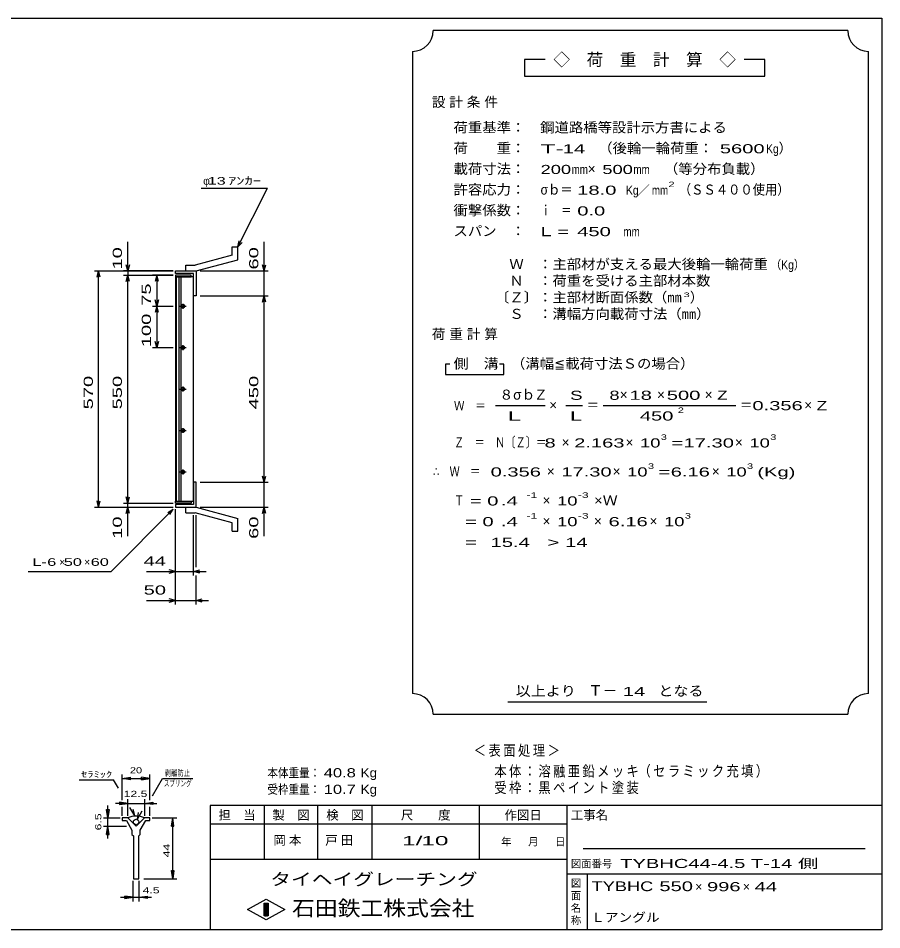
# Model space of a CAD drawing. Units: millimetres, scale not verified. Extents: x -1820 to 1731, y -1282 to 1054.
# Drawn here: x -352 to 1731, y -1146 to 1054 of the extents above; entities that cross this region are included whole.
import ezdxf
from ezdxf.enums import TextEntityAlignment as Align

# ---------------------------------------------------------------- set-up
doc = ezdxf.new("R2010")
doc.units = ezdxf.units.MM
doc.header["$LTSCALE"] = 10
for name, color, linetype, lineweight in [('0_2', 150, 'Continuous', 25), ('16', 3, 'Continuous', 25), ('19', 6, 'Continuous', 25), ('22', 2, 'Continuous', 25), ('32', 4, 'Continuous', 25)]:
    doc.layers.add(name, color=color, linetype=linetype, lineweight=lineweight)
doc.styles.add('ベクトル', font='')
doc.styles.get('ベクトル').set_extended_font_data('ベクトル')

msp = doc.modelspace()

# ---------------------------------------------------------------- linework, layer by layer
at = {"layer": '0_2'}
for p, q in [((-1729, 1053.5), (1731, 1053.5)), ((1731, 1053.5), (1731, -1146.5)), ((1731, -846.5), (111, -846.5)), ((111, -846.5), (111, -1146.5)), ((241, -846.5), (241, -976.5)), ((371, -976.5), (371, -846.5)), ((501, -846.5), (501, -976.5)), ((761, -976.5), (761, -846.5)), ((971, -846.5), (971, -1146.5)), ((971, -891.5), (111, -891.5)), ((1691, -951.5), (1011, -951.5)), ((111, -976.5), (971, -976.5)), ((971, -1011.5), (1731, -1011.5)), ((1021, -1146.5), (1021, -1011.5)), ((201, -1097.5), (246, -1072.5)), ((246, -1072.5), (291, -1097.5)), ((246, -1122.5), (201, -1097.5)), ((241, -1082.5), (251, -1082.5)), ((241, -1112.5), (241, -1082.5)), ((241, -1082.5), (243, -1082.5)), ((243, -1082.5), (243, -1112.5)), ((245, -1112.5), (245, -1082.5)), ((245, -1082.5), (247, -1082.5)), ((291, -1097.5), (246, -1122.5)), ((247, -1082.5), (247, -1112.5)), ((249, -1112.5), (249, -1082.5)), ((249, -1082.5), (251, -1082.5)), ((251, -1082.5), (251, -1112.5)), ((251, -1082.5), (251, -1112.5)), ((251, -1112.5), (241, -1112.5)), ((243, -1112.5), (245, -1112.5)), ((247, -1112.5), (249, -1112.5)), ((1731, -1146.5), (-1729, -1146.5))]:
    msp.add_line(p, q, dxfattribs=at)
at = {"layer": '16'}
for p, q in [((65, 433.5), (27, 433.5)), ((27, 433.5), (27, 429)), ((27, 429), (65, 429)), ((27, 429), (27, -112)), ((71, 429), (27, 429)), ((29, 429), (29, -112)), ((36, -112), (36, 429)), ((40, 429), (40, -112)), ((65, 429), (65, 433.5)), ((71, -112), (71, 429)), ((37, 358.5), (53, 358.5)), ((47, 361.5), (43, 361.5)), ((43, 355.5), (47, 355.5)), ((45, 364.5), (45, 352.5)), ((45, 264.5), (45, 252.5)), ((37, 258.5), (53, 258.5)), ((47, 261.5), (43, 261.5)), ((43, 255.5), (47, 255.5)), ((37, 158.5), (53, 158.5)), ((47, 161.5), (43, 161.5)), ((43, 155.5), (47, 155.5)), ((45, 164.5), (45, 152.5)), ((37, 58.5), (53, 58.5)), ((47, 61.5), (43, 61.5)), ((43, 55.5), (47, 55.5)), ((45, 64.5), (45, 52.5)), ((37, -41.5), (53, -41.5)), ((47, -38.5), (43, -38.5)), ((45, -35.5), (45, -47.5)), ((43, -44.5), (47, -44.5)), ((27, -112), (65, -112)), ((27, -116.5), (27, -112)), ((27, -112), (71, -112)), ((65, -116.5), (27, -116.5)), ((65, -112), (65, -116.5))]:
    msp.add_line(p, q, dxfattribs=at)
for centre, radius, start, end in [((43, 358.5), 3, 90, 270), ((45, 358.5), 4, 46.6, 133.4), ((45, 358.5), 4, 226.6, 313.4), ((47, 358.5), 3, 270, 90), ((43, 258.5), 3, 90, 270), ((45, 258.5), 4, 46.6, 133.4), ((45, 258.5), 4, 226.6, 313.4), ((47, 258.5), 3, 270, 90), ((43, 158.5), 3, 90, 270), ((45, 158.5), 4, 46.6, 133.4), ((45, 158.5), 4, 226.6, 313.4), ((47, 158.5), 3, 270, 90), ((43, 58.5), 3, 90, 270), ((45, 58.5), 4, 46.6, 133.4), ((45, 58.5), 4, 226.6, 313.4), ((47, 58.5), 3, 270, 90), ((43, -41.5), 3, 90, 270), ((45, -41.5), 4, 46.6, 133.4), ((47, -41.5), 3, 270, 90), ((45, -41.5), 4, 226.6, 313.4)]:
    msp.add_arc(centre, radius, start, end, dxfattribs=at)
at = {"layer": '19'}
for p, q in [((164, 501.5), (178, 501.5)), ((164, 481.5), (164, 501.5)), ((178, 470.5), (178, 501.5)), ((164, 481.5), (75, 457.5)), ((77, 443.5), (178, 470.5)), ((27, 437.5), (27, 443.5)), ((27, 443.5), (76, 443.5)), ((52, 457.5), (75, 457.5)), ((52, 443.5), (52, 457.5)), ((52, 443.5), (77, 443.5)), ((76, 443.5), (77, 442.5)), ((77, 442.5), (77, 383.5)), ((71, 437.5), (27, 437.5)), ((71, 383.5), (71, 437.5)), ((77, 383.5), (71, 383.5)), ((77, -66.5), (71, -66.5)), ((71, -66.5), (71, -120.5)), ((77, -125.5), (77, -66.5)), ((27, -120.5), (27, -126.5)), ((71, -120.5), (27, -120.5)), ((27, -126.5), (76, -126.5)), ((52, -126.5), (77, -126.5)), ((52, -140.5), (52, -126.5)), ((76, -126.5), (77, -125.5)), ((77, -126.5), (178, -153.5)), ((52, -140.5), (75, -140.5)), ((164, -164.5), (75, -140.5)), ((178, -184.5), (178, -153.5)), ((164, -184.5), (164, -164.5)), ((164, -184.5), (178, -184.5))]:
    msp.add_line(p, q, dxfattribs=at)
at = {"layer": '22', "color": 4}
for p, q in [((1649, 1023.5), (649, 1023.5)), ((599, 973.5), (599, -576.5)), ((1699, -576.5), (1699, 973.5)), ((919, 953.5), (869, 953.5)), ((869, 953.5), (869, 913.5)), ((1449, 953.5), (1399, 953.5)), ((1449, 913.5), (1449, 953.5)), ((869, 913.5), (1449, 913.5)), ((89, 643.5), (249, 643.5)), ((178, 501.5), (249, 643.5)), ((-88, 443.5), (-88, 513.5)), ((178, 501.5), (181, 516.1)), ((178, 501.5), (188, 512.5)), ((241, 443.5), (241, 513.5)), ((-168, 443.5), (22, 443.5)), ((-162, 428.5), (-158, 443.5)), ((-154, 428.5), (-158, 443.5)), ((-158, -126.5), (-158, 443.5)), ((22, 443.5), (-98, 443.5)), ((-88, 443.5), (-92, 458.5)), ((-84, 458.5), (-88, 443.5)), ((-88, 443.5), (-88, 433.5)), ((87, 443.5), (251, 443.5)), ((241, 443.5), (237, 458.5)), ((241, 443.5), (245, 458.5)), ((241, 383.5), (241, 443.5)), ((-98, 433.5), (22, 433.5)), ((-92, 418.5), (-88, 433.5)), ((-84, 418.5), (-88, 433.5)), ((-88, -116.5), (-88, 433.5)), ((22, 433.5), (-28, 433.5)), ((-18, 433.5), (-22, 418.5)), ((-14, 418.5), (-18, 433.5)), ((-18, 433.5), (-18, 358.5)), ((87, 383.5), (251, 383.5)), ((237, 368.5), (241, 383.5)), ((245, 368.5), (241, 383.5)), ((241, -66.5), (241, 383.5)), ((-28, 358.5), (22, 358.5)), ((-18, 358.5), (-22, 373.5)), ((-18, 358.5), (-22, 343.5)), ((-14, 373.5), (-18, 358.5)), ((-14, 343.5), (-18, 358.5)), ((-18, 358.5), (-18, 258.5)), ((-18, 258.5), (-22, 273.5)), ((-14, 273.5), (-18, 258.5)), ((-28, 258.5), (22, 258.5)), ((689, 218.5), (679, 218.5)), ((679, 218.5), (679, 193.5)), ((819, 218.5), (809, 218.5)), ((819, 193.5), (819, 218.5)), ((679, 193.5), (819, 193.5)), ((799, 118.5), (919, 118.5)), ((969, 118.5), (1009, 118.5)), ((1059, 118.5), (1379, 118.5)), ((241, -66.5), (237, -51.5)), ((241, -66.5), (245, -51.5)), ((87, -66.5), (251, -66.5)), ((241, -126.5), (241, -66.5)), ((-88, -116.5), (-92, -101.5)), ((-88, -116.5), (-84, -101.5)), ((-168, -126.5), (22, -126.5)), ((-158, -126.5), (-162, -111.5)), ((-158, -126.5), (-154, -111.5)), ((-128, -281.5), (22, -131.5)), ((-98, -116.5), (22, -116.5)), ((-98, -126.5), (22, -126.5)), ((-92, -141.5), (-88, -126.5)), ((-88, -126.5), (-88, -116.5)), ((-84, -141.5), (-88, -126.5)), ((-88, -196.5), (-88, -126.5)), ((9, -139.5), (22, -131.5)), ((14, -144.5), (22, -131.5)), ((27, -291.5), (27, -131.5)), ((27, -361.5), (27, -131.5)), ((87, -126.5), (251, -126.5)), ((237, -141.5), (241, -126.5)), ((245, -141.5), (241, -126.5)), ((241, -196.5), (241, -126.5)), ((71, -291.5), (71, -145.5)), ((77, -271.5), (77, -145.5)), ((-328, -281.5), (-128, -281.5)), ((-43, -281.5), (27, -281.5)), ((27, -281.5), (12, -277.5)), ((12, -285.5), (27, -281.5)), ((27, -281.5), (71, -281.5)), ((71, -281.5), (86, -277.5)), ((86, -285.5), (71, -281.5)), ((71, -281.5), (101, -281.5)), ((77, -361.5), (77, -291.5)), ((-43, -351.5), (27, -351.5)), ((27, -351.5), (12, -347.5)), ((12, -355.5), (27, -351.5)), ((27, -351.5), (77, -351.5)), ((77, -351.5), (92, -347.5)), ((92, -355.5), (77, -351.5)), ((77, -351.5), (107, -351.5)), ((829, -596.5), (1309, -596.5)), ((649, -626.5), (1649, -626.5))]:
    msp.add_line(p, q, dxfattribs=at)
for centre, start, end in [((599, 1023.5), 270, 0), ((1699, 1023.5), 180, 270), ((599, -626.5), 0, 90), ((1699, -626.5), 90, 180)]:
    msp.add_arc(centre, 50, start, end, dxfattribs=at)
at = {"layer": '32'}
for p, q in [((-205.33, -784.5), (-122, -784.5)), ((-110.33, -804.5), (-122, -784.5)), ((-101, -833.5), (-101, -771.5)), ((-101, -781.5), (-81, -778.5)), ((-81, -784.5), (-101, -781.5)), ((-101, -781.5), (-34.33, -781.5)), ((-81, -784.5), (-81, -778.5)), ((-34.33, -781.5), (-54.33, -778.5)), ((-54.33, -784.5), (-54.33, -778.5)), ((-54.33, -784.5), (-34.33, -781.5)), ((-34.33, -833.5), (-34.33, -771.5)), ((-28.33, -823.17), (-4, -781.17)), ((-4, -781.17), (69.34, -781.17)), ((-87.67, -871.5), (-87.67, -831.5)), ((-47.67, -831.5), (-47.67, -871.5)), ((-136, -876.5), (-139, -856.5)), ((-139, -856.5), (-133, -856.5)), ((-136, -876.5), (-136, -846.5)), ((-133, -856.5), (-136, -876.5)), ((-87.67, -841.5), (-117.67, -841.5)), ((-87.67, -841.5), (-107.67, -838.5)), ((-107.67, -838.5), (-107.67, -844.5)), ((-107.67, -844.5), (-87.67, -841.5)), ((-101, -871.5), (-101, -849.5)), ((-87.67, -841.5), (-47.67, -841.5)), ((-71, -871.5), (-82.67, -851.5)), ((-71, -871.5), (-74.67, -855.83)), ((-47.67, -841.5), (-27.67, -838.5)), ((-27.67, -844.5), (-47.67, -841.5)), ((-47.67, -841.5), (-17.67, -841.5)), ((-34.33, -871.5), (-34.33, -849.5)), ((-27.67, -838.5), (-27.67, -844.5)), ((-146, -876.5), (-106, -876.5)), ((-136, -896.5), (-136, -876.5)), ((-101, -876.5), (-101, -883.17)), ((-87.67, -876.5), (-101, -876.5)), ((-67.67, -896.5), (-87.67, -876.5)), ((-47.67, -876.5), (-67.67, -896.5)), ((-64.33, -879.83), (-53, -859.83)), ((-64.33, -879.83), (-62, -863.83)), ((-34.33, -876.5), (-47.67, -876.5)), ((-34.33, -883.17), (-34.33, -876.5)), ((-29.33, -876.5), (30.67, -876.5)), ((17.67, -896.5), (20.67, -876.5)), ((23.67, -896.5), (20.67, -876.5)), ((20.67, -1023.17), (20.67, -876.5)), ((-146, -896.5), (-91, -896.5)), ((-139, -916.5), (-136, -896.5)), ((-133, -916.5), (-136, -896.5)), ((-136, -926.5), (-136, -896.5)), ((-101, -883.17), (-91, -883.17)), ((-91, -883.17), (-77.67, -906.5)), ((-57.67, -906.5), (-44.33, -883.17)), ((-44.33, -883.17), (-34.33, -883.17)), ((17.67, -896.5), (23.67, -896.5)), ((-139, -916.5), (-133, -916.5)), ((-77.67, -906.5), (-77.67, -916.5)), ((-77.67, -916.5), (-74.33, -919.83)), ((-74.33, -919.83), (-74.33, -1023.17)), ((-61, -919.83), (-57.67, -916.5)), ((-61, -1023.17), (-61, -919.83)), ((-57.67, -916.5), (-57.67, -906.5)), ((20.67, -1023.17), (17.67, -1003.17)), ((17.67, -1003.17), (23.67, -1003.17)), ((23.67, -1003.17), (20.67, -1023.17)), ((-75.17, -1078.17), (-75.17, -1028.17)), ((-74.33, -1023.17), (-61, -1023.17)), ((-60.17, -1078.17), (-60.17, -1028.17)), ((-49.33, -1023.17), (30.67, -1023.17)), ((-105.17, -1068.17), (-75.17, -1068.17)), ((-75.17, -1068.17), (-95.17, -1065.17)), ((-95.17, -1071.17), (-95.17, -1065.17)), ((-95.17, -1071.17), (-75.17, -1068.17)), ((-75.17, -1068.17), (-60.17, -1068.17)), ((-60.17, -1068.17), (-40.17, -1065.17)), ((-40.17, -1071.17), (-60.17, -1068.17)), ((-60.17, -1068.17), (-30.17, -1068.17)), ((-40.17, -1071.17), (-40.17, -1065.17))]:
    msp.add_line(p, q, dxfattribs=at)
msp.add_circle((-67.67, -886.5), 6.67, dxfattribs=at)
msp.add_arc((-68, -922.18), 50, 66, 113, dxfattribs=at)

# ---------------------------------------------------------------- texts
at = {"layer": '0_2', "style": 'ベクトル'}
for s, height, p in [('担\u3000当', 21.99, (131, -869.5)), ('製\u3000図', 21.99, (261, -869.5)), ('検\u3000図', 21.99, (391, -869.5)), ('尺\u3000\u3000度', 21.99, (571, -869.5)), ('作図日', 21.99, (821, -869.5)), ('工事名', 21.99, (981, -869.5)), ('年', 18.33, (813, -934)), ('月', 18.33, (878, -934)), ('日', 18.33, (943, -934)), ('図面番号', 18.33, (981, -987)), ('図', 18.33, (981, -1034)), ('面', 18.33, (981, -1064)), ('名', 18.33, (981, -1094)), ('称', 18.33, (981, -1124))]:
    msp.add_text(s, height=height, dxfattribs=at).set_placement(p, align=Align.MIDDLE_LEFT)
at = {"layer": '0_2', "color": 222, "style": 'ベクトル'}
for s, height, width, p in [('タイヘイグレーチング', 29.33, 1.25, (256, -1024.5)), ('石田鉄工株式会社', 36.66, 1.1, (308.5, -1094.5))]:
    msp.add_text(s, height=height, dxfattribs=dict(at, width=width)).set_placement(p, align=Align.MIDDLE_LEFT)
at = {"layer": '22', "style": 'ベクトル'}
for s, height, p in [('◇\u3000荷\u3000重\u3000計\u3000算\u3000◇', 29.33, (939, 953.5)), ('）', 24.19, (1482, 740)), ('×', 24.19, (1022, 690)), ('φ', 18.33, (94, 661)), ('／', 21.99, (1141.5, 638.5)), ('）', 24.19, (1268, 380)), ('８', 24.19, (809, 145)), ('σｂ', 24.19, (842, 145)), ('Ｚ', 24.19, (892, 145)), ('×', 24.19, (1099, 145)), ('×', 24.19, (1189, 145)), ('×', 24.19, (1304, 145)), ('×', 24.19, (929, 120)), ('×', 24.19, (1544, 120)), ('×', 24.19, (959, 30)), ('×', 24.19, (1113, 30)), ('×', 24.19, (1377, 30)), ('×', 24.19, (923, -40)), ('×', 24.19, (1082, -40)), ('×', 24.19, (1321, -40)), ('×', 24.19, (913, -110)), ('×', 24.19, (913, -160)), ('×', 24.19, (1037, -160)), ('×', 24.19, (1171, -160)), ('×', 18.33, (-253, -259)), ('×', 18.33, (-193, -259)), ('Ｔ－', 25.66, (1023, -569)), ('×', 21.99, (1281, -1042.5)), ('×', 21.99, (1396, -1042.5))]:
    msp.add_text(s, height=height, dxfattribs=at).set_placement(p, align=Align.MIDDLE_LEFT)
for s, height, width, p in [('荷重基準：\u3000', 24.19, 1.05, (698, 790)), ('鋼道路橋等設計示方書による', 24.19, 1.05, (907, 790)), ('荷\u3000\u3000重：\u3000', 24.19, 1.05, (698, 740)), ('T-', 21.99, 2, (908, 738.5)), (' 14 ', 21.99, 1.65, (948, 738.5)), ('（後輪一輪荷重：', 24.19, 1.05, (1047, 740)), (' 5600', 21.99, 1.65, (1327, 738.5)), ('Kg', 21.99, 0.85, (1452, 738.5)), ('載荷寸法：\u3000', 24.19, 1.05, (698, 690)), ('\u3000（等分布負載）', 24.19, 1.05, (1171, 690)), ('200', 21.99, 1.5, (908, 688.5)), ('mm', 21.99, 0.8, (983, 688.5)), ('500', 21.99, 1.5, (1057, 688.5)), ('mm', 21.99, 0.8, (1132, 688.5)), (' 13 ', 18.33, 1.6, (94, 661)), ('ｱﾝｶｰ', 18.33, 1.6, (154, 661)), ('許容応力：\u3000', 24.19, 1.05, (698, 640)), ('σｂ＝', 24.19, 0.9, (908, 640)), (' 18.0', 21.99, 1.65, (983, 638.5)), ('Kg', 21.99, 0.85, (1114, 638.5)), ('mm', 21.99, 0.8, (1176.5, 638.5)), ('2', 13.2, 1.5, (1216.5, 652.5)), ('（ＳＳ４００使用）', 24.19, 0.9, (1241.5, 640)), ('衝撃係数：\u3000', 24.19, 1.05, (698, 590)), ('ｉ\u3000＝', 24.19, 0.75, (908, 590)), (' 0.0', 21.99, 1.65, (983, 588.5)), ('スパン\u3000：\u3000', 24.19, 1.05, (698, 540)), ('L =', 21.99, 1.65, (908, 538.5)), (' 450 ', 21.99, 1.65, (983, 538.5)), ('mm', 21.99, 0.8, (1108, 538.5)), ('\u3000Ｗ\u3000：主部材が支える最大後輪一輪荷重', 24.19, 1.05, (798, 460)), ('（Kg）', 21.99, 0.85, (1463, 458.5)), ('\u3000Ｎ\u3000：荷重を受ける主部材本数', 24.19, 1.05, (798, 420)), ('〔Ｚ〕：主部材断面係数（㎜', 24.19, 1.05, (798, 380)), ('3', 11, 1.8, (1253, 386)), ('\u3000Ｓ\u3000：溝幅方向載荷寸法（㎜）', 24.19, 1.05, (798, 340)), ('側\u3000溝', 24.19, 1.1, (698, 220)), ('\u3000（溝幅≦載荷寸法Ｓの場合）', 24.19, 1.05, (802, 220)), ('S', 21.99, 1.55, (979, 143.5)), ('8', 21.99, 1.5, (1074, 143.5)), (' 18 ', 21.99, 1.65, (1109, 143.5)), (' 500 ', 21.99, 1.65, (1199, 143.5)), ('Z', 21.99, 1.4, (1334, 143.5)), ('Ｗ\u3000＝', 21.99, 0.85, (699, 118.5)), ('＝', 24.19, 0.9, (1019, 120)), ('2', 13.2, 1.5, (1239, 107.5)), ('＝', 24.19, 0.9, (1389, 120)), ('0.356', 21.99, 1.65, (1419, 118.5)), ('Z', 21.99, 1.4, (1574, 118.5)), ('L', 21.99, 1.8, (979, 93.5)), (' 450 ', 21.99, 1.65, (1134, 93.5)), ('Ｚ\u3000＝\u3000Ｎ〔Ｚ〕＝', 24.19, 0.75, (699, 30)), ('3', 13.2, 1.5, (1198, 42.5)), ('3', 13.2, 1.5, (1462, 42.5)), (' 8 ', 21.99, 1.65, (904, 28.5)), ('2.163', 21.99, 1.65, (989, 28.5)), ('10', 21.99, 1.5, (1148, 28.5)), ('=', 21.99, 1.7, (1223, 28.5)), ('17.30', 21.99, 1.65, (1253, 28.5)), ('10', 21.99, 1.5, (1412, 28.5)), ('3', 13.2, 1.5, (1167, -27.5)), ('3', 13.2, 1.5, (1406, -27.5)), ('∴\u3000Ｗ\u3000＝', 24.19, 0.75, (649, -40)), (' 0.356', 21.99, 1.65, (774, -41.5)), ('17.30', 21.99, 1.65, (958, -41.5)), ('10', 21.99, 1.5, (1117, -41.5)), ('=', 21.99, 1.7, (1192, -41.5)), ('6.16', 21.99, 1.65, (1222, -41.5)), ('10', 21.99, 1.5, (1356, -41.5)), ('(Kg)', 21.99, 1.65, (1431, -41.5)), ('Ｔ', 24.19, 0.75, (699, -110)), (' = 0', 21.99, 1.65, (724, -111.5)), (' .4 ', 21.99, 1.65, (799, -111.5)), ('-1', 13.2, 1.65, (874, -97.5)), ('10', 21.99, 1.5, (948, -111.5)), ('-3', 13.2, 1.65, (998, -97.5)), ('×Ｗ', 24.19, 1.1, (1037, -110)), ('  = 0', 21.99, 1.65, (699, -161.5)), (' .4 ', 21.99, 1.65, (799, -161.5)), ('-1', 13.2, 1.65, (874, -147.5)), ('10', 21.99, 1.5, (948, -161.5)), ('-3', 13.2, 1.65, (998, -147.5)), ('6.16', 21.99, 1.65, (1072, -161.5)), ('10', 21.99, 1.5, (1206, -161.5)), ('3', 13.2, 1.5, (1256, -147.5)), ('  =', 21.99, 1.65, (699, -211.5)), (' 15.4', 21.99, 1.65, (774, -211.5)), ('>', 21.99, 1.7, (924, -211.5)), (' 14 ', 21.99, 1.65, (954, -211.5)), ('L-', 18.33, 1.6, (-318, -259)), (' 6 ', 18.33, 1.6, (-293, -259)), (' 50 ', 18.33, 1.6, (-253, -259)), (' 60 ', 18.33, 1.6, (-188, -259)), (' 44 ', 21.99, 1.65, (-63, -256.5)), (' 50 ', 21.99, 1.65, (-63, -326.5)), ('以上より\u3000', 24.19, 1.1, (848, -570)), (' 14 ', 21.99, 1.65, (1093, -571.5)), ('となる', 24.19, 1.1, (1192, -570)), ('本体重量：', 21.99, 0.85, (249, -767.5)), (' 40.8', 21.99, 1.35, (374, -767.5)), ('Kg', 21.99, 1.1, (474, -767.5)), ('受枠重量：', 21.99, 0.85, (249, -807.5)), (' 10.7', 21.99, 1.35, (374, -807.5)), ('Kg', 21.99, 1.1, (474, -807.5)), ('1/', 21.99, 2, (574, -931.5)), (' 10 ', 21.99, 2, (604, -931.5)), ('TYBHC44-4.5 T-14 側                        ', 21.99, 1.65, (1100, -986.5)), ('TYBHC', 23.46, 1.4, (1031, -1041.5)), (' 550 ', 23.46, 1.55, (1181, -1041.5)), (' 996 ', 21.99, 1.65, (1296, -1042.5)), (' 44 ', 21.99, 1.65, (1411, -1042.5)), ('Ｌアングル', 21.99, 1.1, (1030, -1116.5))]:
    msp.add_text(s, height=height, dxfattribs=dict(at, width=width)).set_placement(p, align=Align.MIDDLE_LEFT)
at = {"layer": '22', "style": 'ベクトル', "width": 1.65}
for s, p in [(' 10 ', (-113, 433.5)), (' 60 ', (216, 433.5)), (' 75 ', (-43, 346)), (' 100 ', (-43, 246)), (' 570 ', (-183, 96)), (' 550 ', (-113, 96)), (' 450 ', (216, 96)), (' 10 ', (-113, -216.5)), (' 60 ', (216, -216.5))]:
    msp.add_text(s, height=21.99, rotation=90, dxfattribs=at).set_placement(p, align=Align.MIDDLE_LEFT)
at = {"layer": '22', "attachment_point": 4, "style": 'ベクトル'}
for s, insert, char_height in [('\\T1.28;設計条件', (645.5, 850), 24.19), ('\\T1.28;荷重計算', (645.5, 290), 24.19), ('\\T1.5;\\W2;\\~L\\~', (804, 93.5), 21.99), ('\\T1.2;\\W0.85;＜表面処理＞', (746.5, -715), 25.66), ('\\T1.19;\\W0.85;本体：溶融亜鉛メッキ', (796.5, -765), 25.66), ('\\T1.19;\\W0.85;（セラミック充填）', (1144, -765), 25.66), ('\\T1.19;\\W0.85;受枠：黒ペイント塗装', (796.5, -805), 25.66), ('\\T1.25;岡本\u3000', (263.5, -931.5), 21.99), ('\\T1.25;戸田\u3000', (388.5, -931.5), 21.99)]:
    msp.add_mtext(s, dxfattribs=dict(at, insert=insert, char_height=char_height))
at = {"layer": '32', "color": 2, "style": 'ベクトル'}
for s, width, p in [('ｾﾗﾐｯｸ', 1.5, (-200.33, -771.5)), ('20', 1.35, (-82.67, -761.5)), ('剥離防止', 0.75, (1, -768.17)), ('スプリング', 0.65, (-0.66, -793.17)), ('12.5', 1.5, (-97.67, -818.5)), (' 4.5 ', 1.5, (-60.17, -1051.17))]:
    msp.add_text(s, height=14.66, dxfattribs=dict(at, width=width)).set_placement(p, align=Align.MIDDLE_LEFT)
at = {"layer": '32', "color": 2, "style": 'ベクトル', "width": 1.5}
for s, p in [('6.5', (-159, -906.5)), (' 44 ', (5.67, -979.83))]:
    msp.add_text(s, height=14.66, rotation=90, dxfattribs=at).set_placement(p, align=Align.MIDDLE_LEFT)

doc.saveas('drawing.dxf')
